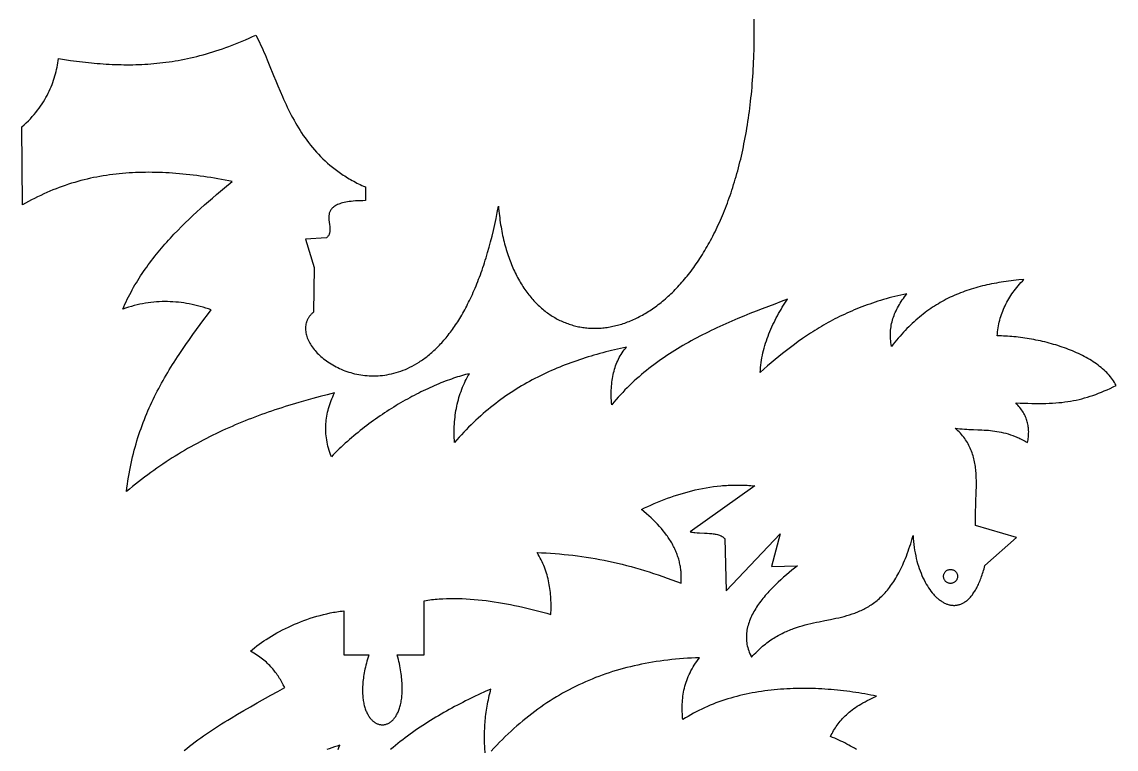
# Model space of a CAD drawing. Extents: x 2 to 372, y 3 to 246.
# Drawn here: x 286 to 371.9, y 122.2 to 179.3 of the extents above; entities that cross this region are included whole.
import ezdxf

# ---------------------------------------------------------------- set-up
doc = ezdxf.new("R2010")
doc.units = 0
doc.layers.add('Default_Layer', color=1, linetype='CONTINUOUS')
doc.layers.add('Vetor', color=1, linetype='CONTINUOUS')

msp = doc.modelspace()

# ---------------------------------------------------------------- linework, layer by layer
at = {"layer": 'Default_Layer'}
msp.add_lwpolyline([(358.335, 135.791), (358.338, 135.847), (358.347, 135.901), (358.36, 135.954), (358.379, 136.005), (358.402, 136.053), (358.429, 136.098), (358.461, 136.14), (358.497, 136.18), (358.536, 136.215), (358.578, 136.247), (358.623, 136.274), (358.671, 136.297), (358.722, 136.316), (358.775, 136.329), (358.829, 136.338), (358.885, 136.341), (358.942, 136.338), (358.996, 136.329), (359.049, 136.316), (359.099, 136.297), (359.148, 136.274), (359.193, 136.247), (359.235, 136.215), (359.274, 136.18), (359.31, 136.14), (359.341, 136.098), (359.369, 136.053), (359.392, 136.005), (359.411, 135.954), (359.424, 135.901), (359.433, 135.847), (359.435, 135.791), (359.433, 135.734), (359.424, 135.68), (359.411, 135.627), (359.392, 135.577), (359.369, 135.528), (359.341, 135.483), (359.31, 135.441), (359.274, 135.402), (359.235, 135.366), (359.193, 135.335), (359.148, 135.307), (359.099, 135.284), (359.049, 135.265), (358.996, 135.252), (358.942, 135.243), (358.885, 135.241), (358.829, 135.243), (358.775, 135.252), (358.722, 135.265), (358.671, 135.284), (358.623, 135.307), (358.578, 135.335), (358.536, 135.366), (358.497, 135.402), (358.461, 135.441), (358.429, 135.483), (358.402, 135.528), (358.379, 135.577), (358.36, 135.627), (358.347, 135.68), (358.338, 135.734), (358.335, 135.791)], close=True, dxfattribs=at)
at = {"layer": 'Vetor'}
for points in [[(298.755, 122.128), (298.965, 122.3), (299.178, 122.471), (299.395, 122.639), (299.613, 122.805), (299.835, 122.969), (300.06, 123.132), (300.287, 123.292), (300.516, 123.451), (300.749, 123.608), (300.983, 123.763), (301.221, 123.918), (301.46, 124.071), (301.702, 124.223), (301.946, 124.375), (302.192, 124.525), (302.441, 124.675), (302.943, 124.973), (303.454, 125.27), (303.972, 125.567), (304.496, 125.864), (305.563, 126.465), (306.105, 126.771), (306.652, 127.082), (306.54, 127.291), (306.426, 127.496), (306.31, 127.695), (306.25, 127.793), (306.189, 127.889), (306.126, 127.984), (306.062, 128.079), (305.996, 128.172), (305.929, 128.264), (305.859, 128.355), (305.787, 128.445), (305.713, 128.534), (305.636, 128.622), (305.557, 128.709), (305.475, 128.795), (305.391, 128.881), (305.303, 128.966), (305.212, 129.05), (305.117, 129.133), (305.019, 129.215), (304.918, 129.297), (304.812, 129.378), (304.703, 129.459), (304.589, 129.539), (304.471, 129.619), (304.349, 129.698), (304.222, 129.776), (304.091, 129.854), (303.954, 129.932), (304.115, 130.065), (304.281, 130.198), (304.454, 130.331), (304.633, 130.463), (304.817, 130.594), (305.007, 130.724), (305.202, 130.853), (305.402, 130.98), (305.608, 131.106), (305.818, 131.23), (306.032, 131.352), (306.252, 131.472), (306.475, 131.589), (306.703, 131.704), (306.934, 131.816), (307.169, 131.925), (307.408, 132.03), (307.649, 132.132), (307.894, 132.231), (308.142, 132.326), (308.393, 132.416), (308.646, 132.503), (308.902, 132.585), (309.16, 132.662), (309.42, 132.735), (309.682, 132.802), (309.945, 132.864), (310.21, 132.921), (310.476, 132.972), (310.609, 132.995), (310.743, 133.017), (310.877, 133.038), (311.011, 133.056), (311.146, 133.074), (311.28, 133.089), (311.28, 129.626), (313.242, 129.626), (313.19, 129.461), (313.142, 129.299), (313.096, 129.139), (313.054, 128.981), (313.015, 128.826), (312.978, 128.673), (312.945, 128.523), (312.915, 128.376), (312.887, 128.231), (312.862, 128.088), (312.84, 127.948), (312.82, 127.81), (312.803, 127.675), (312.789, 127.542), (312.777, 127.411), (312.768, 127.284), (312.761, 127.158), (312.757, 127.036), (312.754, 126.915), (312.755, 126.797), (312.757, 126.682), (312.761, 126.569), (312.768, 126.459), (312.777, 126.351), (312.788, 126.246), (312.8, 126.144), (312.815, 126.043), (312.832, 125.946), (312.85, 125.851), (312.87, 125.758), (312.892, 125.668), (312.916, 125.581), (312.941, 125.496), (312.968, 125.414), (312.996, 125.334), (313.026, 125.257), (313.057, 125.182), (313.09, 125.11), (313.124, 125.041), (313.159, 124.974), (313.196, 124.91), (313.233, 124.848), (313.272, 124.789), (313.312, 124.732), (313.353, 124.678), (313.395, 124.627), (313.438, 124.578), (313.482, 124.532), (313.526, 124.489), (313.572, 124.448), (313.618, 124.41), (313.665, 124.374), (313.712, 124.341), (313.76, 124.311), (313.809, 124.283), (313.858, 124.258), (313.908, 124.236), (313.958, 124.216), (314.008, 124.199), (314.059, 124.184), (314.11, 124.172), (314.161, 124.163), (314.212, 124.157), (314.263, 124.153), (314.314, 124.152), (314.366, 124.153), (314.417, 124.157), (314.468, 124.164), (314.519, 124.174), (314.57, 124.186), (314.621, 124.201), (314.671, 124.219), (314.721, 124.239), (314.771, 124.262), (314.82, 124.288), (314.868, 124.316), (314.916, 124.348), (314.964, 124.382), (315.011, 124.418), (315.057, 124.458), (315.102, 124.5), (315.147, 124.544), (315.19, 124.592), (315.233, 124.642), (315.275, 124.695), (315.316, 124.751), (315.356, 124.81), (315.395, 124.871), (315.432, 124.935), (315.469, 125.002), (315.504, 125.072), (315.538, 125.144), (315.57, 125.219), (315.601, 125.297), (315.631, 125.378), (315.659, 125.461), (315.686, 125.548), (315.711, 125.637), (315.735, 125.729), (315.756, 125.823), (315.776, 125.921), (315.795, 126.021), (315.811, 126.124), (315.826, 126.23), (315.838, 126.339), (315.849, 126.45), (315.857, 126.565), (315.864, 126.682), (315.868, 126.802), (315.87, 126.925), (315.87, 127.05), (315.868, 127.179), (315.863, 127.31), (315.856, 127.445), (315.847, 127.582), (315.835, 127.722), (315.82, 127.865), (315.803, 128.01), (315.783, 128.159), (315.761, 128.31), (315.736, 128.465), (315.708, 128.622), (315.677, 128.782), (315.644, 128.945), (315.607, 129.111), (315.568, 129.28), (315.525, 129.451), (315.479, 129.626), (317.594, 129.626), (317.594, 133.886), (317.737, 133.909), (317.881, 133.93), (318.025, 133.949), (318.17, 133.967), (318.315, 133.983), (318.462, 133.998), (318.609, 134.011), (318.757, 134.023), (318.905, 134.033), (319.054, 134.041), (319.354, 134.054), (319.656, 134.061), (319.961, 134.062), (320.267, 134.058), (320.576, 134.049), (320.886, 134.034), (321.197, 134.015), (321.51, 133.99), (321.825, 133.961), (322.14, 133.928), (322.457, 133.89), (322.774, 133.848), (323.092, 133.802), (323.41, 133.752), (323.729, 133.698), (324.048, 133.641), (324.367, 133.58), (324.685, 133.515), (325.004, 133.448), (325.322, 133.378), (325.64, 133.304), (325.957, 133.229), (326.273, 133.15), (326.588, 133.069), (326.902, 132.986), (327.214, 132.901), (327.526, 132.813), (327.534, 132.968), (327.541, 133.123), (327.545, 133.278), (327.547, 133.433), (327.547, 133.588), (327.545, 133.743), (327.54, 133.899), (327.533, 134.054), (327.524, 134.21), (327.511, 134.365), (327.497, 134.52), (327.479, 134.675), (327.459, 134.83), (327.435, 134.985), (327.409, 135.139), (327.38, 135.292), (327.348, 135.446), (327.313, 135.598), (327.274, 135.751), (327.232, 135.902), (327.187, 136.053), (327.139, 136.204), (327.087, 136.353), (327.031, 136.502), (326.972, 136.65), (326.91, 136.797), (326.843, 136.943), (326.773, 137.088), (326.699, 137.231), (326.621, 137.374), (326.539, 137.516), (326.453, 137.656), (326.805, 137.643), (327.157, 137.626), (327.509, 137.605), (327.86, 137.581), (328.211, 137.552), (328.561, 137.52), (328.911, 137.484), (329.261, 137.444), (329.611, 137.4), (329.961, 137.352), (330.311, 137.3), (330.66, 137.244), (331.01, 137.185), (331.36, 137.121), (331.71, 137.053), (332.061, 136.981), (332.411, 136.904), (332.762, 136.824), (333.114, 136.739), (333.465, 136.65), (333.818, 136.557), (334.171, 136.46), (334.524, 136.359), (334.878, 136.253), (335.233, 136.142), (335.589, 136.028), (335.945, 135.909), (336.302, 135.785), (336.661, 135.657), (337.02, 135.525), (337.38, 135.388), (337.741, 135.247), (337.749, 135.35), (337.754, 135.454), (337.758, 135.556), (337.759, 135.659), (337.759, 135.76), (337.757, 135.861), (337.753, 135.962), (337.747, 136.062), (337.74, 136.161), (337.73, 136.26), (337.718, 136.359), (337.705, 136.457), (337.69, 136.555), (337.673, 136.652), (337.654, 136.748), (337.634, 136.844), (337.611, 136.94), (337.587, 137.035), (337.561, 137.13), (337.533, 137.224), (337.503, 137.318), (337.472, 137.411), (337.439, 137.504), (337.404, 137.597), (337.367, 137.689), (337.329, 137.781), (337.289, 137.872), (337.247, 137.963), (337.203, 138.054), (337.158, 138.144), (337.11, 138.234), (337.062, 138.323), (337.011, 138.412), (336.959, 138.501), (336.905, 138.59), (336.849, 138.678), (336.792, 138.766), (336.733, 138.853), (336.672, 138.94), (336.61, 139.027), (336.48, 139.2), (336.344, 139.371), (336.202, 139.542), (336.053, 139.711), (335.897, 139.88), (335.735, 140.047), (335.567, 140.214), (335.393, 140.38), (335.212, 140.545), (335.026, 140.709), (334.833, 140.872), (334.634, 141.035), (334.882, 141.155), (335.132, 141.272), (335.384, 141.386), (335.639, 141.498), (335.896, 141.607), (336.156, 141.712), (336.418, 141.815), (336.681, 141.914), (336.947, 142.01), (337.215, 142.102), (337.485, 142.191), (337.757, 142.275), (338.031, 142.355), (338.307, 142.431), (338.584, 142.503), (338.863, 142.57), (339.144, 142.632), (339.426, 142.689), (339.71, 142.741), (339.996, 142.788), (340.283, 142.83), (340.571, 142.866), (340.861, 142.896), (341.006, 142.909), (341.152, 142.92), (341.298, 142.93), (341.444, 142.939), (341.59, 142.945), (341.737, 142.951), (341.884, 142.954), (342.032, 142.956), (342.179, 142.957), (342.327, 142.955), (342.476, 142.953), (342.624, 142.948), (342.773, 142.942), (342.922, 142.934), (343.071, 142.924), (343.22, 142.912), (343.37, 142.899), (343.52, 142.884), (338.47, 139.284), (338.556, 139.268), (338.644, 139.255), (338.734, 139.243), (338.826, 139.233), (339.013, 139.217), (339.204, 139.205), (339.592, 139.186), (339.785, 139.176), (339.975, 139.162), (340.069, 139.154), (340.161, 139.145), (340.251, 139.134), (340.34, 139.121), (340.427, 139.106), (340.511, 139.089), (340.593, 139.069), (340.673, 139.047), (340.75, 139.022), (340.823, 138.994), (340.894, 138.962), (340.961, 138.928), (341.024, 138.889), (341.083, 138.847), (341.111, 138.824), (341.138, 138.8), (341.164, 138.775), (341.189, 138.749), (341.286, 134.663), (345.51, 139.138), (344.83, 136.56), (346.87, 136.609), (346.656, 136.442), (346.44, 136.269), (346.222, 136.091), (346.004, 135.908), (345.787, 135.72), (345.571, 135.528), (345.356, 135.33), (345.145, 135.129), (345.041, 135.026), (344.938, 134.923), (344.836, 134.818), (344.736, 134.713), (344.637, 134.607), (344.539, 134.499), (344.443, 134.391), (344.349, 134.282), (344.256, 134.172), (344.166, 134.061), (344.078, 133.95), (343.992, 133.837), (343.908, 133.724), (343.826, 133.61), (343.748, 133.495), (343.671, 133.38), (343.598, 133.264), (343.527, 133.147), (343.459, 133.03), (343.395, 132.912), (343.333, 132.793), (343.275, 132.674), (343.22, 132.555), (343.169, 132.434), (343.121, 132.314), (343.077, 132.193), (343.037, 132.071), (343.001, 131.949), (342.969, 131.827), (342.941, 131.704), (342.917, 131.581), (342.898, 131.458), (342.883, 131.334), (342.873, 131.21), (342.868, 131.086), (342.867, 130.961), (342.872, 130.837), (342.881, 130.712), (342.896, 130.587), (342.915, 130.461), (342.941, 130.336), (342.971, 130.211), (343.007, 130.085), (343.049, 129.96), (343.097, 129.834), (343.151, 129.709), (343.211, 129.583), (343.277, 129.458), (343.383, 129.576), (343.491, 129.691), (343.598, 129.802), (343.706, 129.909), (343.814, 130.013), (343.922, 130.114), (344.031, 130.211), (344.139, 130.305), (344.248, 130.396), (344.358, 130.484), (344.467, 130.569), (344.577, 130.651), (344.687, 130.73), (344.797, 130.806), (344.908, 130.88), (345.018, 130.951), (345.129, 131.019), (345.24, 131.085), (345.351, 131.148), (345.462, 131.209), (345.573, 131.268), (345.684, 131.324), (345.796, 131.378), (345.908, 131.43), (346.019, 131.48), (346.131, 131.528), (346.243, 131.575), (346.355, 131.619), (346.466, 131.662), (346.578, 131.703), (346.802, 131.78), (347.026, 131.851), (347.25, 131.917), (347.473, 131.978), (347.696, 132.036), (347.919, 132.089), (348.142, 132.14), (348.364, 132.188), (348.585, 132.234), (349.025, 132.322), (349.462, 132.41), (349.679, 132.455), (349.895, 132.502), (350.11, 132.55), (350.323, 132.601), (350.535, 132.656), (350.745, 132.714), (350.954, 132.776), (351.162, 132.843), (351.265, 132.879), (351.367, 132.916), (351.469, 132.955), (351.571, 132.995), (351.672, 133.036), (351.773, 133.08), (351.873, 133.125), (351.972, 133.172), (352.071, 133.221), (352.17, 133.272), (352.268, 133.325), (352.366, 133.38), (352.463, 133.438), (352.559, 133.498), (352.655, 133.56), (352.75, 133.624), (352.845, 133.691), (352.939, 133.76), (353.032, 133.832), (353.125, 133.907), (353.217, 133.985), (353.308, 134.065), (353.399, 134.149), (353.489, 134.235), (353.578, 134.324), (353.667, 134.417), (353.755, 134.512), (353.842, 134.611), (353.929, 134.714), (354.015, 134.819), (354.1, 134.928), (354.184, 135.041), (354.267, 135.157), (354.35, 135.277), (354.432, 135.401), (354.513, 135.529), (354.593, 135.66), (354.673, 135.796), (354.752, 135.935), (354.829, 136.079), (354.906, 136.226), (354.982, 136.378), (355.057, 136.535), (355.132, 136.695), (355.205, 136.861), (355.278, 137.03), (355.349, 137.205), (355.42, 137.384), (355.489, 137.567), (355.558, 137.756), (355.626, 137.949), (355.692, 138.148), (355.758, 138.351), (355.823, 138.56), (355.887, 138.773), (355.949, 138.992), (355.963, 138.757), (355.981, 138.524), (356.005, 138.295), (356.034, 138.069), (356.068, 137.846), (356.107, 137.628), (356.15, 137.413), (356.197, 137.202), (356.249, 136.995), (356.306, 136.793), (356.366, 136.595), (356.43, 136.402), (356.498, 136.214), (356.569, 136.03), (356.644, 135.852), (356.723, 135.679), (356.804, 135.511), (356.888, 135.35), (356.976, 135.193), (357.066, 135.043), (357.159, 134.899), (357.254, 134.761), (357.352, 134.629), (357.451, 134.504), (357.553, 134.385), (357.605, 134.329), (357.657, 134.274), (357.709, 134.221), (357.762, 134.169), (357.815, 134.12), (357.869, 134.072), (357.923, 134.026), (357.978, 133.982), (358.032, 133.939), (358.087, 133.899), (358.143, 133.861), (358.198, 133.824), (358.254, 133.789), (358.31, 133.757), (358.367, 133.726), (358.423, 133.698), (358.48, 133.671), (358.537, 133.646), (358.594, 133.624), (358.651, 133.603), (358.709, 133.585), (358.766, 133.569), (358.823, 133.555), (358.881, 133.543), (358.939, 133.533), (358.996, 133.526), (359.054, 133.521), (359.111, 133.518), (359.169, 133.517), (359.226, 133.518), (359.284, 133.522), (359.341, 133.528), (359.399, 133.537), (359.456, 133.547), (359.513, 133.561), (359.57, 133.576), (359.626, 133.594), (359.683, 133.615), (359.739, 133.638), (359.795, 133.663), (359.851, 133.691), (359.907, 133.721), (359.962, 133.754), (360.017, 133.79), (360.072, 133.828), (360.126, 133.869), (360.18, 133.912), (360.234, 133.958), (360.287, 134.006), (360.34, 134.058), (360.392, 134.111), (360.444, 134.168), (360.496, 134.227), (360.547, 134.29), (360.597, 134.355), (360.647, 134.422), (360.697, 134.493), (360.746, 134.566), (360.794, 134.642), (360.842, 134.721), (360.889, 134.803), (360.936, 134.888), (360.981, 134.976), (361.027, 135.067), (361.071, 135.16), (361.115, 135.257), (361.159, 135.357), (361.201, 135.459), (361.243, 135.565), (361.284, 135.674), (361.324, 135.786), (361.363, 135.901), (361.402, 136.019), (361.44, 136.14), (361.476, 136.265), (361.513, 136.392), (361.548, 136.523), (361.582, 136.657), (364.058, 138.846), (360.854, 139.77), (360.844, 140.01), (360.839, 140.253), (360.84, 140.498), (360.843, 140.746), (360.85, 140.996), (360.859, 141.247), (360.881, 141.754), (360.901, 142.263), (360.909, 142.519), (360.914, 142.774), (360.916, 143.029), (360.914, 143.283), (360.907, 143.536), (360.901, 143.663), (360.894, 143.788), (360.885, 143.914), (360.874, 144.039), (360.862, 144.163), (360.847, 144.287), (360.831, 144.411), (360.812, 144.534), (360.791, 144.656), (360.768, 144.778), (360.742, 144.899), (360.714, 145.019), (360.683, 145.139), (360.65, 145.257), (360.614, 145.375), (360.574, 145.492), (360.532, 145.608), (360.486, 145.724), (360.438, 145.838), (360.386, 145.951), (360.33, 146.063), (360.271, 146.174), (360.208, 146.284), (360.142, 146.393), (360.072, 146.5), (359.998, 146.607), (359.92, 146.712), (359.837, 146.815), (359.751, 146.918), (359.66, 147.019), (359.565, 147.118), (359.465, 147.216), (359.36, 147.313), (359.251, 147.408), (359.438, 147.387), (359.622, 147.369), (359.803, 147.354), (359.981, 147.342), (360.158, 147.331), (360.332, 147.323), (360.676, 147.308), (361.015, 147.295), (361.35, 147.28), (361.517, 147.271), (361.684, 147.26), (361.851, 147.247), (362.019, 147.231), (362.187, 147.213), (362.356, 147.191), (362.525, 147.165), (362.697, 147.135), (362.869, 147.1), (363.043, 147.06), (363.22, 147.014), (363.398, 146.963), (363.579, 146.905), (363.762, 146.841), (363.949, 146.769), (364.043, 146.731), (364.138, 146.69), (364.234, 146.648), (364.331, 146.603), (364.429, 146.556), (364.528, 146.507), (364.627, 146.456), (364.728, 146.403), (364.83, 146.347), (364.932, 146.289), (364.952, 146.399), (364.969, 146.508), (364.984, 146.616), (364.996, 146.722), (365.005, 146.827), (365.012, 146.931), (365.015, 147.034), (365.016, 147.136), (365.013, 147.236), (365.008, 147.336), (364.999, 147.435), (364.987, 147.533), (364.972, 147.631), (364.954, 147.727), (364.933, 147.823), (364.908, 147.919), (364.88, 148.013), (364.848, 148.107), (364.813, 148.201), (364.774, 148.295), (364.731, 148.388), (364.685, 148.48), (364.635, 148.573), (364.582, 148.665), (364.524, 148.757), (364.463, 148.849), (364.397, 148.941), (364.328, 149.033), (364.255, 149.125), (364.177, 149.217), (364.096, 149.31), (364.01, 149.402), (364.337, 149.387), (364.654, 149.374), (364.961, 149.364), (365.26, 149.357), (365.55, 149.353), (365.831, 149.352), (366.105, 149.354), (366.372, 149.36), (366.632, 149.369), (366.886, 149.381), (367.135, 149.397), (367.378, 149.417), (367.616, 149.441), (367.85, 149.468), (368.08, 149.5), (368.307, 149.536), (368.531, 149.576), (368.752, 149.621), (368.972, 149.67), (369.19, 149.723), (369.408, 149.782), (369.625, 149.845), (369.842, 149.913), (370.059, 149.986), (370.278, 150.064), (370.498, 150.148), (370.72, 150.236), (370.944, 150.331), (371.171, 150.43), (371.402, 150.536), (371.637, 150.647), (371.876, 150.764), (371.812, 150.883), (371.743, 151.001), (371.67, 151.116), (371.592, 151.23), (371.509, 151.342), (371.422, 151.451), (371.331, 151.56), (371.236, 151.666), (371.137, 151.77), (371.033, 151.873), (370.926, 151.973), (370.816, 152.072), (370.701, 152.169), (370.583, 152.264), (370.462, 152.357), (370.337, 152.449), (370.209, 152.538), (370.078, 152.626), (369.944, 152.712), (369.807, 152.796), (369.668, 152.878), (369.525, 152.958), (369.38, 153.036), (369.233, 153.113), (369.083, 153.188), (368.932, 153.26), (368.778, 153.331), (368.621, 153.401), (368.463, 153.468), (368.304, 153.533), (368.142, 153.597), (367.979, 153.659), (367.814, 153.719), (367.648, 153.777), (367.481, 153.833), (367.313, 153.887), (367.143, 153.94), (366.973, 153.99), (366.801, 154.039), (366.629, 154.086), (366.457, 154.131), (366.283, 154.174), (366.11, 154.215), (365.936, 154.255), (365.762, 154.293), (365.587, 154.328), (365.413, 154.362), (365.239, 154.394), (365.065, 154.425), (364.891, 154.453), (364.718, 154.48), (364.545, 154.504), (364.373, 154.527), (364.202, 154.548), (364.031, 154.567), (363.862, 154.584), (363.693, 154.6), (363.526, 154.613), (363.36, 154.625), (363.195, 154.635), (363.032, 154.643), (362.871, 154.649), (362.711, 154.654), (362.553, 154.656), (362.565, 154.816), (362.581, 154.974), (362.6, 155.131), (362.623, 155.285), (362.649, 155.438), (362.678, 155.589), (362.711, 155.738), (362.747, 155.886), (362.787, 156.032), (362.83, 156.176), (362.876, 156.32), (362.926, 156.461), (362.98, 156.602), (363.036, 156.741), (363.096, 156.878), (363.16, 157.015), (363.227, 157.151), (363.297, 157.285), (363.371, 157.418), (363.448, 157.551), (363.529, 157.682), (363.613, 157.813), (363.7, 157.943), (363.791, 158.072), (363.885, 158.2), (363.983, 158.328), (364.084, 158.455), (364.189, 158.581), (364.297, 158.707), (364.408, 158.833), (364.523, 158.958), (364.641, 159.083), (364.233, 159.044), (364.032, 159.022), (363.832, 159), (363.635, 158.975), (363.439, 158.95), (363.244, 158.923), (363.051, 158.895), (362.86, 158.865), (362.67, 158.833), (362.482, 158.8), (362.296, 158.766), (362.111, 158.73), (361.928, 158.692), (361.746, 158.652), (361.565, 158.61), (361.386, 158.567), (361.209, 158.522), (361.033, 158.475), (360.858, 158.426), (360.684, 158.376), (360.512, 158.323), (360.342, 158.268), (360.172, 158.211), (360.004, 158.152), (359.838, 158.091), (359.672, 158.028), (359.508, 157.962), (359.345, 157.895), (359.183, 157.825), (359.022, 157.752), (358.863, 157.678), (358.704, 157.601), (358.547, 157.521), (358.391, 157.439), (358.236, 157.355), (358.082, 157.268), (357.929, 157.179), (357.777, 157.087), (357.626, 156.992), (357.476, 156.894), (357.327, 156.794), (357.179, 156.691), (357.032, 156.586), (356.885, 156.477), (356.74, 156.366), (356.596, 156.251), (356.452, 156.134), (356.309, 156.014), (356.167, 155.891), (356.026, 155.764), (355.885, 155.635), (355.745, 155.503), (355.606, 155.367), (355.468, 155.228), (355.33, 155.086), (355.193, 154.941), (355.056, 154.792), (354.921, 154.64), (354.785, 154.485), (354.651, 154.326), (354.517, 154.164), (354.383, 153.998), (354.25, 153.829), (354.226, 153.98), (354.207, 154.128), (354.192, 154.274), (354.181, 154.418), (354.174, 154.559), (354.171, 154.699), (354.173, 154.836), (354.178, 154.972), (354.188, 155.106), (354.201, 155.239), (354.219, 155.37), (354.24, 155.499), (354.266, 155.627), (354.295, 155.755), (354.328, 155.881), (354.365, 156.006), (354.406, 156.13), (354.451, 156.253), (354.5, 156.376), (354.552, 156.499), (354.608, 156.621), (354.668, 156.742), (354.731, 156.864), (354.799, 156.985), (354.869, 157.106), (354.944, 157.227), (355.022, 157.349), (355.103, 157.471), (355.188, 157.593), (355.277, 157.716), (355.369, 157.84), (355.464, 157.964), (355.224, 157.912), (354.987, 157.858), (354.752, 157.803), (354.52, 157.745), (354.291, 157.686), (354.064, 157.626), (353.839, 157.563), (353.617, 157.499), (353.398, 157.433), (353.18, 157.365), (352.966, 157.296), (352.753, 157.225), (352.543, 157.153), (352.335, 157.078), (352.129, 157.003), (351.925, 156.926), (351.723, 156.847), (351.524, 156.766), (351.326, 156.685), (351.13, 156.601), (350.937, 156.517), (350.745, 156.431), (350.556, 156.343), (350.368, 156.254), (350.182, 156.164), (349.997, 156.072), (349.815, 155.979), (349.634, 155.885), (349.455, 155.789), (349.277, 155.693), (349.102, 155.594), (348.927, 155.495), (348.754, 155.395), (348.583, 155.293), (348.413, 155.19), (348.245, 155.086), (348.078, 154.981), (347.912, 154.874), (347.748, 154.767), (347.585, 154.658), (347.423, 154.549), (347.262, 154.438), (346.944, 154.214), (346.631, 153.986), (346.321, 153.754), (346.015, 153.519), (345.713, 153.28), (345.414, 153.039), (345.118, 152.794), (344.824, 152.546), (344.533, 152.295), (344.244, 152.042), (343.956, 151.786), (343.967, 151.979), (343.982, 152.172), (344.002, 152.365), (344.026, 152.557), (344.056, 152.749), (344.089, 152.941), (344.127, 153.133), (344.17, 153.323), (344.216, 153.514), (344.266, 153.703), (344.32, 153.892), (344.378, 154.079), (344.439, 154.266), (344.504, 154.452), (344.571, 154.637), (344.642, 154.82), (344.716, 155.002), (344.793, 155.183), (344.872, 155.362), (344.955, 155.54), (345.039, 155.716), (345.126, 155.891), (345.215, 156.064), (345.306, 156.235), (345.399, 156.404), (345.494, 156.571), (345.59, 156.735), (345.688, 156.898), (345.788, 157.059), (345.888, 157.217), (345.99, 157.373), (346.093, 157.526), (345.595, 157.34), (345.1, 157.154), (344.608, 156.968), (344.118, 156.78), (343.632, 156.59), (343.15, 156.398), (342.67, 156.203), (342.195, 156.006), (341.723, 155.805), (341.256, 155.6), (340.792, 155.391), (340.562, 155.285), (340.333, 155.177), (340.105, 155.068), (339.878, 154.958), (339.653, 154.847), (339.428, 154.734), (339.205, 154.62), (338.983, 154.504), (338.762, 154.386), (338.543, 154.267), (338.324, 154.146), (338.107, 154.023), (337.892, 153.898), (337.678, 153.772), (337.465, 153.644), (337.253, 153.513), (337.043, 153.381), (336.834, 153.247), (336.627, 153.11), (336.421, 152.971), (336.217, 152.83), (336.014, 152.687), (335.813, 152.541), (335.613, 152.393), (335.415, 152.243), (335.218, 152.09), (335.023, 151.934), (334.83, 151.776), (334.638, 151.615), (334.448, 151.452), (334.259, 151.285), (334.073, 151.116), (333.888, 150.944), (333.704, 150.769), (333.523, 150.591), (333.343, 150.41), (333.165, 150.226), (332.989, 150.038), (332.815, 149.848), (332.642, 149.654), (332.472, 149.457), (332.303, 149.256), (332.291, 149.424), (332.281, 149.591), (332.274, 149.756), (332.27, 149.92), (332.268, 150.082), (332.269, 150.242), (332.273, 150.401), (332.28, 150.558), (332.29, 150.714), (332.304, 150.868), (332.32, 151.02), (332.339, 151.171), (332.362, 151.32), (332.387, 151.467), (332.416, 151.612), (332.449, 151.755), (332.485, 151.897), (332.524, 152.037), (332.567, 152.174), (332.613, 152.31), (332.663, 152.444), (332.717, 152.576), (332.774, 152.706), (332.836, 152.834), (332.901, 152.96), (332.97, 153.083), (333.043, 153.205), (333.12, 153.324), (333.201, 153.442), (333.286, 153.557), (333.375, 153.67), (333.469, 153.78), (332.998, 153.676), (332.53, 153.566), (332.297, 153.51), (332.065, 153.451), (331.833, 153.392), (331.602, 153.331), (331.372, 153.268), (331.142, 153.204), (330.913, 153.138), (330.685, 153.07), (330.458, 153.001), (330.231, 152.93), (330.005, 152.857), (329.78, 152.783), (329.555, 152.707), (329.332, 152.628), (329.109, 152.548), (328.887, 152.466), (328.665, 152.382), (328.444, 152.296), (328.225, 152.207), (328.006, 152.117), (327.787, 152.024), (327.57, 151.929), (327.353, 151.832), (327.137, 151.733), (326.922, 151.631), (326.708, 151.527), (326.495, 151.42), (326.282, 151.311), (326.071, 151.2), (325.86, 151.086), (325.65, 150.969), (325.441, 150.85), (325.233, 150.728), (325.026, 150.604), (324.819, 150.477), (324.614, 150.347), (324.409, 150.214), (324.206, 150.078), (324.003, 149.939), (323.801, 149.798), (323.6, 149.653), (323.401, 149.506), (323.202, 149.355), (323.004, 149.202), (322.806, 149.045), (322.61, 148.885), (322.415, 148.721), (322.221, 148.555), (322.028, 148.385), (321.836, 148.212), (321.645, 148.036), (321.455, 147.856), (321.265, 147.672), (321.077, 147.486), (320.89, 147.295), (320.704, 147.101), (320.519, 146.904), (320.335, 146.703), (320.152, 146.498), (319.97, 146.289), (319.958, 146.471), (319.949, 146.653), (319.943, 146.835), (319.941, 147.016), (319.941, 147.196), (319.945, 147.376), (319.951, 147.556), (319.961, 147.735), (319.974, 147.913), (319.99, 148.09), (320.01, 148.266), (320.032, 148.442), (320.057, 148.617), (320.086, 148.79), (320.118, 148.963), (320.152, 149.135), (320.19, 149.305), (320.232, 149.474), (320.276, 149.642), (320.323, 149.809), (320.374, 149.974), (320.427, 150.138), (320.484, 150.301), (320.544, 150.462), (320.607, 150.621), (320.673, 150.779), (320.742, 150.935), (320.815, 151.089), (320.89, 151.242), (320.969, 151.393), (321.051, 151.542), (321.136, 151.689), (320.986, 151.652), (320.835, 151.612), (320.682, 151.571), (320.527, 151.526), (320.37, 151.48), (320.212, 151.431), (320.053, 151.38), (319.892, 151.327), (319.729, 151.271), (319.566, 151.213), (319.401, 151.153), (319.234, 151.09), (319.067, 151.026), (318.899, 150.959), (318.729, 150.89), (318.558, 150.818), (318.387, 150.745), (318.215, 150.669), (318.041, 150.592), (317.867, 150.512), (317.693, 150.43), (317.517, 150.346), (317.341, 150.26), (317.165, 150.172), (316.988, 150.082), (316.81, 149.99), (316.633, 149.896), (316.455, 149.8), (316.276, 149.702), (316.098, 149.602), (315.919, 149.5), (315.74, 149.396), (315.561, 149.291), (315.382, 149.183), (315.204, 149.074), (315.025, 148.962), (314.846, 148.849), (314.668, 148.735), (314.49, 148.618), (314.313, 148.5), (314.136, 148.379), (313.959, 148.258), (313.783, 148.134), (313.607, 148.009), (313.433, 147.882), (313.258, 147.753), (313.085, 147.623), (312.912, 147.491), (312.741, 147.357), (312.57, 147.222), (312.4, 147.085), (312.231, 146.947), (312.064, 146.807), (311.897, 146.665), (311.732, 146.522), (311.568, 146.378), (311.405, 146.232), (311.244, 146.085), (311.084, 145.936), (310.925, 145.785), (310.769, 145.634), (310.613, 145.481), (310.46, 145.326), (310.308, 145.17), (310.245, 145.34), (310.188, 145.508), (310.135, 145.675), (310.087, 145.84), (310.045, 146.005), (310.007, 146.168), (309.974, 146.33), (309.945, 146.491), (309.922, 146.651), (309.903, 146.81), (309.888, 146.969), (309.878, 147.126), (309.873, 147.283), (309.872, 147.439), (309.875, 147.594), (309.883, 147.748), (309.895, 147.902), (309.911, 148.056), (309.932, 148.209), (309.956, 148.362), (309.985, 148.514), (310.017, 148.666), (310.054, 148.817), (310.094, 148.969), (310.138, 149.12), (310.186, 149.272), (310.238, 149.423), (310.293, 149.574), (310.352, 149.726), (310.415, 149.877), (310.481, 150.029), (310.551, 150.181), (309.984, 150.038), (309.423, 149.892), (308.866, 149.742), (308.314, 149.589), (307.767, 149.431), (307.224, 149.269), (306.954, 149.187), (306.686, 149.103), (306.418, 149.017), (306.151, 148.931), (305.886, 148.843), (305.621, 148.754), (305.357, 148.663), (305.095, 148.571), (304.833, 148.477), (304.572, 148.382), (304.312, 148.285), (304.053, 148.186), (303.795, 148.086), (303.538, 147.984), (303.281, 147.881), (303.026, 147.775), (302.771, 147.668), (302.517, 147.559), (302.264, 147.448), (302.011, 147.335), (301.759, 147.22), (301.508, 147.103), (301.258, 146.984), (301.009, 146.862), (300.76, 146.739), (300.512, 146.613), (300.264, 146.486), (300.017, 146.355), (299.771, 146.223), (299.525, 146.088), (299.28, 145.951), (299.035, 145.812), (298.791, 145.669), (298.548, 145.525), (298.305, 145.378), (298.062, 145.228), (297.82, 145.076), (297.579, 144.92), (297.338, 144.763), (297.097, 144.602), (296.857, 144.439), (296.617, 144.273), (296.377, 144.104), (296.138, 143.932), (295.899, 143.757), (295.661, 143.579), (295.423, 143.398), (295.185, 143.214), (294.947, 143.027), (294.71, 142.836), (294.473, 142.643), (294.236, 142.446), (294.271, 142.731), (294.309, 143.013), (294.35, 143.292), (294.394, 143.568), (294.441, 143.842), (294.49, 144.112), (294.543, 144.38), (294.598, 144.645), (294.656, 144.907), (294.716, 145.167), (294.78, 145.424), (294.846, 145.678), (294.914, 145.931), (294.985, 146.18), (295.059, 146.428), (295.135, 146.673), (295.213, 146.916), (295.294, 147.156), (295.377, 147.395), (295.462, 147.631), (295.55, 147.865), (295.64, 148.098), (295.732, 148.328), (295.826, 148.556), (295.922, 148.783), (296.021, 149.007), (296.121, 149.23), (296.223, 149.452), (296.328, 149.671), (296.434, 149.889), (296.542, 150.106), (296.652, 150.32), (296.764, 150.534), (296.877, 150.746), (296.992, 150.957), (297.109, 151.166), (297.227, 151.374), (297.347, 151.581), (297.469, 151.787), (297.591, 151.991), (297.716, 152.195), (297.842, 152.397), (297.969, 152.599), (298.098, 152.8), (298.227, 152.999), (298.359, 153.198), (298.624, 153.594), (298.895, 153.987), (299.169, 154.378), (299.448, 154.767), (299.73, 155.155), (300.016, 155.541), (300.304, 155.927), (300.595, 156.313), (300.888, 156.699), (300.672, 156.771), (300.455, 156.84), (300.24, 156.904), (300.024, 156.964), (299.809, 157.02), (299.595, 157.072), (299.38, 157.12), (299.166, 157.163), (298.952, 157.201), (298.738, 157.235), (298.524, 157.265), (298.31, 157.29), (298.096, 157.311), (297.882, 157.326), (297.668, 157.337), (297.453, 157.343), (297.238, 157.345), (297.023, 157.341), (296.807, 157.333), (296.591, 157.319), (296.375, 157.301), (296.158, 157.277), (295.94, 157.248), (295.722, 157.214), (295.503, 157.175), (295.283, 157.13), (295.062, 157.08), (294.841, 157.025), (294.618, 156.964), (294.395, 156.897), (294.17, 156.825), (293.945, 156.748), (294.03, 156.944), (294.118, 157.14), (294.209, 157.333), (294.301, 157.525), (294.396, 157.716), (294.493, 157.904), (294.593, 158.092), (294.695, 158.278), (294.798, 158.462), (294.904, 158.645), (295.012, 158.826), (295.122, 159.006), (295.234, 159.184), (295.348, 159.361), (295.464, 159.537), (295.581, 159.711), (295.701, 159.884), (295.822, 160.055), (295.945, 160.226), (296.069, 160.394), (296.195, 160.562), (296.323, 160.728), (296.452, 160.893), (296.583, 161.057), (296.715, 161.219), (296.849, 161.381), (296.984, 161.541), (297.12, 161.7), (297.258, 161.857), (297.397, 162.014), (297.537, 162.169), (297.678, 162.323), (297.82, 162.477), (297.963, 162.629), (298.253, 162.93), (298.546, 163.227), (298.843, 163.519), (299.142, 163.808), (299.445, 164.093), (299.749, 164.375), (300.056, 164.653), (300.364, 164.928), (300.674, 165.199), (300.985, 165.468), (301.296, 165.733), (301.607, 165.996), (301.918, 166.256), (302.539, 166.769), (302.255, 166.823), (301.972, 166.876), (301.69, 166.926), (301.41, 166.975), (301.13, 167.022), (300.851, 167.067), (300.573, 167.109), (300.296, 167.15), (300.021, 167.188), (299.746, 167.225), (299.472, 167.259), (299.199, 167.29), (298.927, 167.32), (298.656, 167.347), (298.386, 167.372), (298.117, 167.394), (297.849, 167.414), (297.581, 167.431), (297.315, 167.446), (297.049, 167.459), (296.784, 167.468), (296.521, 167.476), (296.258, 167.48), (295.995, 167.482), (295.734, 167.481), (295.473, 167.477), (295.214, 167.471), (294.955, 167.461), (294.697, 167.449), (294.439, 167.434), (294.183, 167.416), (293.927, 167.395), (293.672, 167.371), (293.417, 167.343), (293.164, 167.313), (292.911, 167.28), (292.659, 167.243), (292.407, 167.203), (292.156, 167.16), (291.906, 167.114), (291.656, 167.064), (291.408, 167.011), (291.159, 166.955), (290.912, 166.895), (290.665, 166.831), (290.419, 166.765), (290.173, 166.694), (289.928, 166.62), (289.683, 166.543), (289.439, 166.461), (289.196, 166.376), (288.953, 166.288), (288.711, 166.195), (288.469, 166.099), (288.228, 165.999), (287.987, 165.895), (287.747, 165.787), (287.507, 165.676), (287.268, 165.56), (287.029, 165.44), (286.791, 165.316), (286.553, 165.188), (286.316, 165.056), (286.079, 164.92), (286.03, 171.049), (286.207, 171.208), (286.377, 171.368), (286.541, 171.528), (286.697, 171.69), (286.847, 171.853), (286.991, 172.016), (287.128, 172.181), (287.259, 172.346), (287.384, 172.512), (287.503, 172.678), (287.616, 172.845), (287.724, 173.013), (287.826, 173.181), (287.922, 173.35), (288.014, 173.519), (288.1, 173.688), (288.182, 173.858), (288.258, 174.028), (288.33, 174.198), (288.397, 174.368), (288.46, 174.538), (288.518, 174.708), (288.573, 174.879), (288.623, 175.049), (288.669, 175.219), (288.712, 175.388), (288.751, 175.558), (288.786, 175.727), (288.818, 175.896), (288.847, 176.065), (288.873, 176.233), (288.895, 176.4), (289.369, 176.328), (289.841, 176.26), (290.311, 176.198), (290.78, 176.14), (291.247, 176.089), (291.48, 176.065), (291.713, 176.044), (291.946, 176.023), (292.179, 176.005), (292.412, 175.988), (292.645, 175.973), (292.877, 175.96), (293.11, 175.948), (293.342, 175.939), (293.575, 175.931), (293.808, 175.926), (294.041, 175.922), (294.274, 175.921), (294.507, 175.922), (294.741, 175.925), (294.975, 175.93), (295.209, 175.938), (295.443, 175.947), (295.678, 175.96), (295.913, 175.974), (296.149, 175.991), (296.385, 176.011), (296.621, 176.033), (296.859, 176.058), (297.096, 176.085), (297.334, 176.116), (297.573, 176.148), (297.813, 176.184), (298.053, 176.223), (298.294, 176.264), (298.536, 176.309), (298.779, 176.356), (299.022, 176.406), (299.266, 176.46), (299.511, 176.517), (299.757, 176.576), (300.004, 176.639), (300.253, 176.706), (300.502, 176.775), (300.752, 176.848), (301.003, 176.925), (301.255, 177.004), (301.509, 177.088), (301.764, 177.175), (302.02, 177.265), (302.277, 177.359), (302.535, 177.457), (302.795, 177.558), (303.056, 177.664), (303.319, 177.773), (303.583, 177.886), (303.849, 178.003), (304.116, 178.124), (304.384, 178.249), (304.48, 178.063), (304.574, 177.875), (304.666, 177.685), (304.756, 177.493), (304.846, 177.3), (304.934, 177.105), (305.02, 176.908), (305.106, 176.71), (305.276, 176.309), (305.443, 175.904), (305.777, 175.083), (305.946, 174.669), (306.117, 174.253), (306.293, 173.837), (306.473, 173.421), (306.565, 173.213), (306.66, 173.005), (306.756, 172.798), (306.854, 172.591), (306.954, 172.385), (307.057, 172.18), (307.162, 171.975), (307.269, 171.772), (307.38, 171.569), (307.493, 171.368), (307.609, 171.168), (307.729, 170.969), (307.852, 170.771), (307.978, 170.575), (308.108, 170.381), (308.242, 170.188), (308.38, 169.997), (308.522, 169.808), (308.668, 169.621), (308.818, 169.436), (308.974, 169.253), (309.133, 169.073), (309.298, 168.895), (309.467, 168.719), (309.642, 168.546), (309.822, 168.376), (310.007, 168.209), (310.198, 168.044), (310.296, 167.963), (310.395, 167.882), (310.496, 167.803), (310.598, 167.724), (310.701, 167.646), (310.806, 167.569), (310.913, 167.492), (311.021, 167.417), (311.131, 167.342), (311.242, 167.268), (311.355, 167.195), (311.469, 167.123), (311.586, 167.052), (311.703, 166.981), (311.823, 166.912), (311.944, 166.843), (312.067, 166.776), (312.192, 166.709), (312.319, 166.644), (312.447, 166.579), (312.577, 166.515), (312.709, 166.453), (312.843, 166.391), (312.978, 166.331), (312.978, 165.261), (312.769, 165.258), (312.57, 165.253), (312.38, 165.245), (312.201, 165.234), (312.03, 165.22), (311.87, 165.204), (311.718, 165.185), (311.574, 165.163), (311.44, 165.139), (311.313, 165.113), (311.195, 165.084), (311.084, 165.053), (310.981, 165.02), (310.885, 164.985), (310.796, 164.948), (310.714, 164.909), (310.638, 164.869), (310.569, 164.826), (310.505, 164.782), (310.448, 164.736), (310.396, 164.689), (310.349, 164.641), (310.308, 164.591), (310.271, 164.539), (310.238, 164.487), (310.211, 164.433), (310.187, 164.379), (310.167, 164.323), (310.15, 164.267), (310.137, 164.21), (310.127, 164.152), (310.12, 164.093), (310.115, 164.034), (310.113, 163.974), (310.113, 163.914), (310.114, 163.854), (310.122, 163.732), (310.135, 163.61), (310.165, 163.368), (310.179, 163.248), (310.19, 163.131), (310.194, 163.073), (310.196, 163.016), (310.196, 162.96), (310.194, 162.905), (310.19, 162.851), (310.183, 162.798), (310.173, 162.746), (310.16, 162.695), (310.144, 162.645), (310.125, 162.597), (310.102, 162.551), (310.074, 162.505), (310.042, 162.462), (310.006, 162.42), (309.965, 162.38), (309.919, 162.342), (308.269, 162.245), (308.948, 160.007), (308.9, 156.504), (308.857, 156.468), (308.815, 156.43), (308.775, 156.392), (308.737, 156.354), (308.7, 156.315), (308.665, 156.275), (308.632, 156.235), (308.6, 156.194), (308.57, 156.153), (308.541, 156.111), (308.514, 156.069), (308.488, 156.026), (308.464, 155.983), (308.442, 155.94), (308.421, 155.896), (308.401, 155.851), (308.383, 155.806), (308.366, 155.761), (308.351, 155.716), (308.338, 155.67), (308.315, 155.577), (308.298, 155.483), (308.286, 155.388), (308.28, 155.291), (308.28, 155.194), (308.285, 155.096), (308.295, 154.997), (308.311, 154.898), (308.332, 154.798), (308.357, 154.697), (308.388, 154.597), (308.424, 154.496), (308.464, 154.395), (308.51, 154.294), (308.56, 154.193), (308.614, 154.093), (308.673, 153.993), (308.737, 153.893), (308.805, 153.794), (308.877, 153.696), (308.953, 153.598), (309.033, 153.501), (309.118, 153.405), (309.206, 153.311), (309.298, 153.217), (309.394, 153.125), (309.494, 153.035), (309.597, 152.946), (309.704, 152.858), (309.814, 152.772), (309.928, 152.689), (310.045, 152.607), (310.165, 152.527), (310.288, 152.449), (310.414, 152.374), (310.544, 152.301), (310.676, 152.231), (310.811, 152.163), (310.948, 152.098), (311.088, 152.036), (311.231, 151.977), (311.376, 151.92), (311.524, 151.867), (311.674, 151.818), (311.826, 151.771), (311.98, 151.729), (312.137, 151.689), (312.295, 151.654), (312.455, 151.622), (312.617, 151.594), (312.781, 151.57), (312.946, 151.551), (313.113, 151.535), (313.282, 151.524), (313.452, 151.518), (313.623, 151.516), (313.795, 151.518), (313.969, 151.526), (314.144, 151.538), (314.319, 151.555), (314.496, 151.578), (314.673, 151.606), (314.852, 151.639), (315.03, 151.677), (315.21, 151.721), (315.39, 151.771), (315.57, 151.826), (315.751, 151.887), (315.932, 151.955), (316.113, 152.028), (316.294, 152.107), (316.475, 152.193), (316.657, 152.285), (316.838, 152.384), (317.018, 152.49), (317.199, 152.602), (317.289, 152.66), (317.379, 152.721), (317.469, 152.783), (317.559, 152.847), (317.648, 152.912), (317.738, 152.979), (317.827, 153.049), (317.916, 153.12), (318.005, 153.192), (318.094, 153.267), (318.182, 153.343), (318.271, 153.422), (318.359, 153.502), (318.447, 153.584), (318.535, 153.668), (318.622, 153.754), (318.709, 153.842), (318.796, 153.931), (318.883, 154.023), (318.969, 154.117), (319.055, 154.213), (319.141, 154.31), (319.226, 154.41), (319.311, 154.512), (319.396, 154.615), (319.48, 154.721), (319.564, 154.829), (319.648, 154.939), (319.731, 155.051), (319.814, 155.165), (319.896, 155.281), (319.978, 155.399), (320.06, 155.52), (320.141, 155.642), (320.221, 155.767), (320.302, 155.894), (320.382, 156.023), (320.461, 156.155), (320.54, 156.289), (320.618, 156.424), (320.696, 156.562), (320.773, 156.703), (320.85, 156.846), (320.926, 156.99), (321.002, 157.138), (321.077, 157.287), (321.151, 157.439), (321.225, 157.593), (321.299, 157.75), (321.372, 157.909), (321.444, 158.07), (321.515, 158.234), (321.586, 158.4), (321.657, 158.569), (321.726, 158.74), (321.795, 158.913), (321.864, 159.089), (321.931, 159.268), (321.998, 159.449), (322.064, 159.632), (322.13, 159.818), (322.195, 160.007), (322.259, 160.198), (322.322, 160.391), (322.385, 160.588), (322.447, 160.786), (322.508, 160.988), (322.568, 161.192), (322.686, 161.608), (322.801, 162.034), (322.913, 162.472), (323.021, 162.92), (323.126, 163.379), (323.227, 163.849), (323.324, 164.33), (323.418, 164.823), (323.434, 164.635), (323.451, 164.449), (323.47, 164.265), (323.491, 164.083), (323.514, 163.902), (323.537, 163.724), (323.563, 163.547), (323.59, 163.372), (323.619, 163.199), (323.649, 163.028), (323.681, 162.858), (323.714, 162.691), (323.748, 162.525), (323.784, 162.361), (323.822, 162.199), (323.861, 162.039), (323.902, 161.88), (323.943, 161.724), (323.987, 161.569), (324.031, 161.416), (324.077, 161.265), (324.125, 161.115), (324.174, 160.968), (324.224, 160.823), (324.275, 160.679), (324.328, 160.537), (324.382, 160.397), (324.437, 160.259), (324.494, 160.122), (324.552, 159.988), (324.611, 159.855), (324.671, 159.724), (324.733, 159.596), (324.796, 159.469), (324.86, 159.343), (324.925, 159.22), (324.991, 159.098), (325.058, 158.979), (325.127, 158.861), (325.197, 158.745), (325.268, 158.631), (325.339, 158.519), (325.412, 158.409), (325.486, 158.3), (325.562, 158.194), (325.638, 158.089), (325.715, 157.986), (325.793, 157.885), (325.872, 157.786), (325.952, 157.689), (326.034, 157.594), (326.116, 157.5), (326.199, 157.409), (326.283, 157.319), (326.368, 157.231), (326.453, 157.145), (326.54, 157.061), (326.628, 156.979), (326.716, 156.899), (326.805, 156.821), (326.895, 156.744), (326.986, 156.67), (327.078, 156.597), (327.171, 156.526), (327.264, 156.457), (327.358, 156.39), (327.453, 156.325), (327.549, 156.262), (327.645, 156.201), (327.742, 156.141), (327.84, 156.084), (327.938, 156.028), (328.037, 155.975), (328.137, 155.923), (328.238, 155.873), (328.339, 155.825), (328.44, 155.779), (328.543, 155.735), (328.646, 155.692), (328.749, 155.652), (328.853, 155.614), (328.958, 155.577), (329.063, 155.543), (329.168, 155.51), (329.275, 155.479), (329.381, 155.45), (329.488, 155.424), (329.596, 155.399), (329.704, 155.376), (329.813, 155.354), (329.921, 155.335), (330.031, 155.318), (330.141, 155.303), (330.251, 155.289), (330.361, 155.278), (330.472, 155.268), (330.583, 155.261), (330.695, 155.255), (330.807, 155.251), (330.919, 155.249), (331.032, 155.25), (331.145, 155.252), (331.258, 155.256), (331.371, 155.262), (331.484, 155.27), (331.598, 155.279), (331.712, 155.291), (331.826, 155.305), (331.941, 155.321), (332.055, 155.338), (332.17, 155.358), (332.285, 155.38), (332.4, 155.403), (332.515, 155.429), (332.63, 155.456), (332.746, 155.485), (332.861, 155.517), (332.977, 155.55), (333.092, 155.585), (333.208, 155.623), (333.323, 155.662), (333.439, 155.703), (333.554, 155.746), (333.67, 155.791), (333.786, 155.838), (333.901, 155.887), (334.017, 155.938), (334.132, 155.991), (334.247, 156.046), (334.362, 156.103), (334.478, 156.162), (334.592, 156.223), (334.707, 156.286), (334.822, 156.35), (334.937, 156.417), (335.051, 156.486), (335.165, 156.557), (335.279, 156.63), (335.393, 156.704), (335.506, 156.781), (335.619, 156.86), (335.732, 156.941), (335.845, 157.023), (335.957, 157.108), (336.07, 157.195), (336.181, 157.283), (336.293, 157.374), (336.404, 157.467), (336.515, 157.562), (336.625, 157.658), (336.735, 157.757), (336.845, 157.858), (336.954, 157.96), (337.063, 158.065), (337.171, 158.172), (337.279, 158.28), (337.387, 158.391), (337.494, 158.504), (337.6, 158.619), (337.706, 158.735), (337.812, 158.854), (337.917, 158.975), (338.021, 159.098), (338.125, 159.223), (338.228, 159.349), (338.331, 159.478), (338.433, 159.609), (338.534, 159.742), (338.635, 159.877), (338.735, 160.014), (338.835, 160.153), (338.934, 160.294), (339.032, 160.437), (339.13, 160.582), (339.226, 160.729), (339.323, 160.878), (339.418, 161.029), (339.513, 161.182), (339.606, 161.338), (339.699, 161.495), (339.792, 161.654), (339.883, 161.816), (339.974, 161.979), (340.064, 162.144), (340.153, 162.312), (340.241, 162.481), (340.328, 162.653), (340.415, 162.826), (340.5, 163.002), (340.585, 163.18), (340.668, 163.36), (340.751, 163.541), (340.833, 163.725), (340.914, 163.911), (340.994, 164.099), (341.072, 164.289), (341.15, 164.481), (341.227, 164.675), (341.303, 164.871), (341.378, 165.07), (341.451, 165.27), (341.524, 165.472), (341.596, 165.677), (341.666, 165.883), (341.735, 166.092), (341.803, 166.303), (341.871, 166.515), (341.936, 166.73), (342.001, 166.947), (342.065, 167.166), (342.127, 167.387), (342.188, 167.61), (342.248, 167.835), (342.307, 168.062), (342.364, 168.292), (342.421, 168.523), (342.475, 168.757), (342.529, 168.992), (342.581, 169.23), (342.632, 169.47), (342.682, 169.712), (342.73, 169.955), (342.777, 170.201), (342.823, 170.45), (342.867, 170.7), (342.91, 170.952), (342.951, 171.206), (342.991, 171.463), (343.03, 171.722), (343.067, 171.982), (343.103, 172.245), (343.137, 172.51), (343.17, 172.777), (343.201, 173.046), (343.23, 173.317), (343.259, 173.59), (343.285, 173.866), (343.31, 174.143), (343.334, 174.423), (343.355, 174.705), (343.376, 174.989), (343.394, 175.274), (343.411, 175.563), (343.427, 175.853), (343.44, 176.145), (343.452, 176.439), (343.463, 176.736), (343.471, 177.035), (343.478, 177.335), (343.484, 177.638), (343.487, 177.943), (343.489, 178.251), (343.489, 178.56), (343.487, 178.871), (343.483, 179.185), (343.478, 179.501)], [(351.496, 122.217), (351.348, 122.306), (351.199, 122.393), (351.048, 122.479), (350.897, 122.563), (350.743, 122.644), (350.589, 122.724), (350.433, 122.803), (350.276, 122.879), (350.117, 122.954), (349.957, 123.027), (349.796, 123.098), (349.633, 123.167), (349.469, 123.235), (349.527, 123.352), (349.587, 123.468), (349.649, 123.582), (349.714, 123.695), (349.78, 123.806), (349.849, 123.916), (349.921, 124.024), (349.995, 124.131), (350.073, 124.237), (350.153, 124.341), (350.237, 124.445), (350.325, 124.546), (350.416, 124.647), (350.511, 124.747), (350.61, 124.846), (350.713, 124.943), (350.821, 125.04), (350.933, 125.135), (351.05, 125.23), (351.172, 125.323), (351.299, 125.416), (351.431, 125.508), (351.568, 125.599), (351.711, 125.69), (351.86, 125.78), (352.015, 125.869), (352.175, 125.957), (352.342, 126.045), (352.516, 126.132), (352.696, 126.219), (352.883, 126.305), (353.076, 126.391), (352.849, 126.438), (352.621, 126.483), (352.391, 126.527), (352.159, 126.569), (351.925, 126.61), (351.691, 126.648), (351.455, 126.685), (351.217, 126.72), (350.978, 126.754), (350.739, 126.785), (350.498, 126.815), (350.256, 126.842), (350.013, 126.868), (349.769, 126.891), (349.524, 126.912), (349.278, 126.931), (349.032, 126.948), (348.785, 126.963), (348.538, 126.976), (348.29, 126.986), (348.041, 126.994), (347.792, 127), (347.543, 127.003), (347.294, 127.003), (347.044, 127.002), (346.795, 126.997), (346.545, 126.99), (346.295, 126.981), (346.046, 126.969), (345.796, 126.954), (345.547, 126.936), (345.298, 126.916), (345.05, 126.893), (344.801, 126.866), (344.554, 126.837), (344.307, 126.806), (344.06, 126.771), (343.814, 126.733), (343.569, 126.692), (343.325, 126.648), (343.082, 126.6), (342.84, 126.55), (342.598, 126.496), (342.358, 126.439), (342.119, 126.379), (341.881, 126.316), (341.644, 126.249), (341.409, 126.178), (341.175, 126.104), (340.943, 126.027), (340.712, 125.946), (340.483, 125.862), (340.256, 125.773), (340.03, 125.682), (339.806, 125.586), (339.584, 125.487), (339.364, 125.384), (339.146, 125.277), (338.93, 125.166), (338.716, 125.051), (338.505, 124.933), (338.296, 124.81), (338.089, 124.684), (337.884, 124.553), (337.868, 124.705), (337.855, 124.857), (337.845, 125.011), (337.837, 125.164), (337.833, 125.318), (337.831, 125.472), (337.833, 125.627), (337.838, 125.781), (337.847, 125.936), (337.859, 126.091), (337.875, 126.246), (337.894, 126.401), (337.917, 126.556), (337.944, 126.711), (337.975, 126.865), (338.01, 127.02), (338.049, 127.174), (338.093, 127.327), (338.141, 127.481), (338.193, 127.633), (338.25, 127.786), (338.311, 127.937), (338.377, 128.088), (338.448, 128.239), (338.524, 128.388), (338.605, 128.537), (338.692, 128.685), (338.783, 128.832), (338.88, 128.978), (338.982, 129.122), (339.089, 129.266), (339.202, 129.409), (338.882, 129.397), (338.564, 129.382), (338.248, 129.364), (337.935, 129.343), (337.624, 129.319), (337.315, 129.291), (337.008, 129.261), (336.703, 129.227), (336.401, 129.19), (336.1, 129.149), (335.802, 129.106), (335.506, 129.059), (335.212, 129.009), (334.92, 128.955), (334.629, 128.899), (334.341, 128.838), (334.055, 128.775), (333.771, 128.708), (333.488, 128.638), (333.208, 128.564), (332.929, 128.486), (332.652, 128.406), (332.377, 128.321), (332.104, 128.234), (331.833, 128.142), (331.563, 128.047), (331.295, 127.949), (331.029, 127.847), (330.764, 127.741), (330.502, 127.632), (330.24, 127.518), (329.981, 127.402), (329.723, 127.281), (329.467, 127.157), (329.212, 127.029), (328.958, 126.897), (328.707, 126.762), (328.456, 126.623), (328.207, 126.479), (327.96, 126.332), (327.714, 126.182), (327.47, 126.027), (327.226, 125.868), (326.985, 125.706), (326.744, 125.539), (326.505, 125.369), (326.267, 125.194), (326.03, 125.015), (325.795, 124.833), (325.561, 124.646), (325.328, 124.456), (325.096, 124.261), (324.865, 124.062), (324.636, 123.859), (324.408, 123.652), (324.18, 123.44), (323.954, 123.225), (323.729, 123.005), (323.505, 122.781), (323.281, 122.553), (323.059, 122.32), (322.838, 122.083)], [(322.371, 121.962), (322.35, 122.319), (322.342, 122.494), (322.336, 122.667), (322.331, 122.838), (322.328, 123.008), (322.326, 123.176), (322.327, 123.343), (322.329, 123.509), (322.333, 123.673), (322.339, 123.837), (322.347, 124), (322.356, 124.162), (322.368, 124.323), (322.381, 124.485), (322.396, 124.645), (322.414, 124.806), (322.433, 124.967), (322.454, 125.128), (322.478, 125.289), (322.503, 125.451), (322.531, 125.613), (322.561, 125.776), (322.593, 125.939), (322.627, 126.104), (322.663, 126.27), (322.702, 126.436), (322.742, 126.605), (322.786, 126.775), (322.831, 126.946), (322.385, 126.749), (321.941, 126.547), (321.5, 126.34), (321.062, 126.128), (320.844, 126.02), (320.627, 125.911), (320.411, 125.8), (320.195, 125.688), (319.981, 125.575), (319.767, 125.46), (319.554, 125.344), (319.343, 125.226), (319.132, 125.107), (318.922, 124.987), (318.713, 124.865), (318.505, 124.741), (318.298, 124.616), (318.092, 124.489), (317.888, 124.36), (317.684, 124.23), (317.482, 124.098), (317.28, 123.965), (317.08, 123.829), (316.881, 123.692), (316.684, 123.554), (316.487, 123.413), (316.292, 123.271), (316.098, 123.126), (315.905, 122.98), (315.714, 122.832), (315.524, 122.683), (315.335, 122.531), (315.148, 122.377), (314.962, 122.222)], [(310.844, 122.215), (310.904, 122.378), (310.969, 122.541), (310.761, 122.476), (310.554, 122.409), (310.35, 122.341), (310.148, 122.273), (309.947, 122.203)]]:
    msp.add_lwpolyline(points, dxfattribs=at)

doc.saveas('drawing.dxf')
